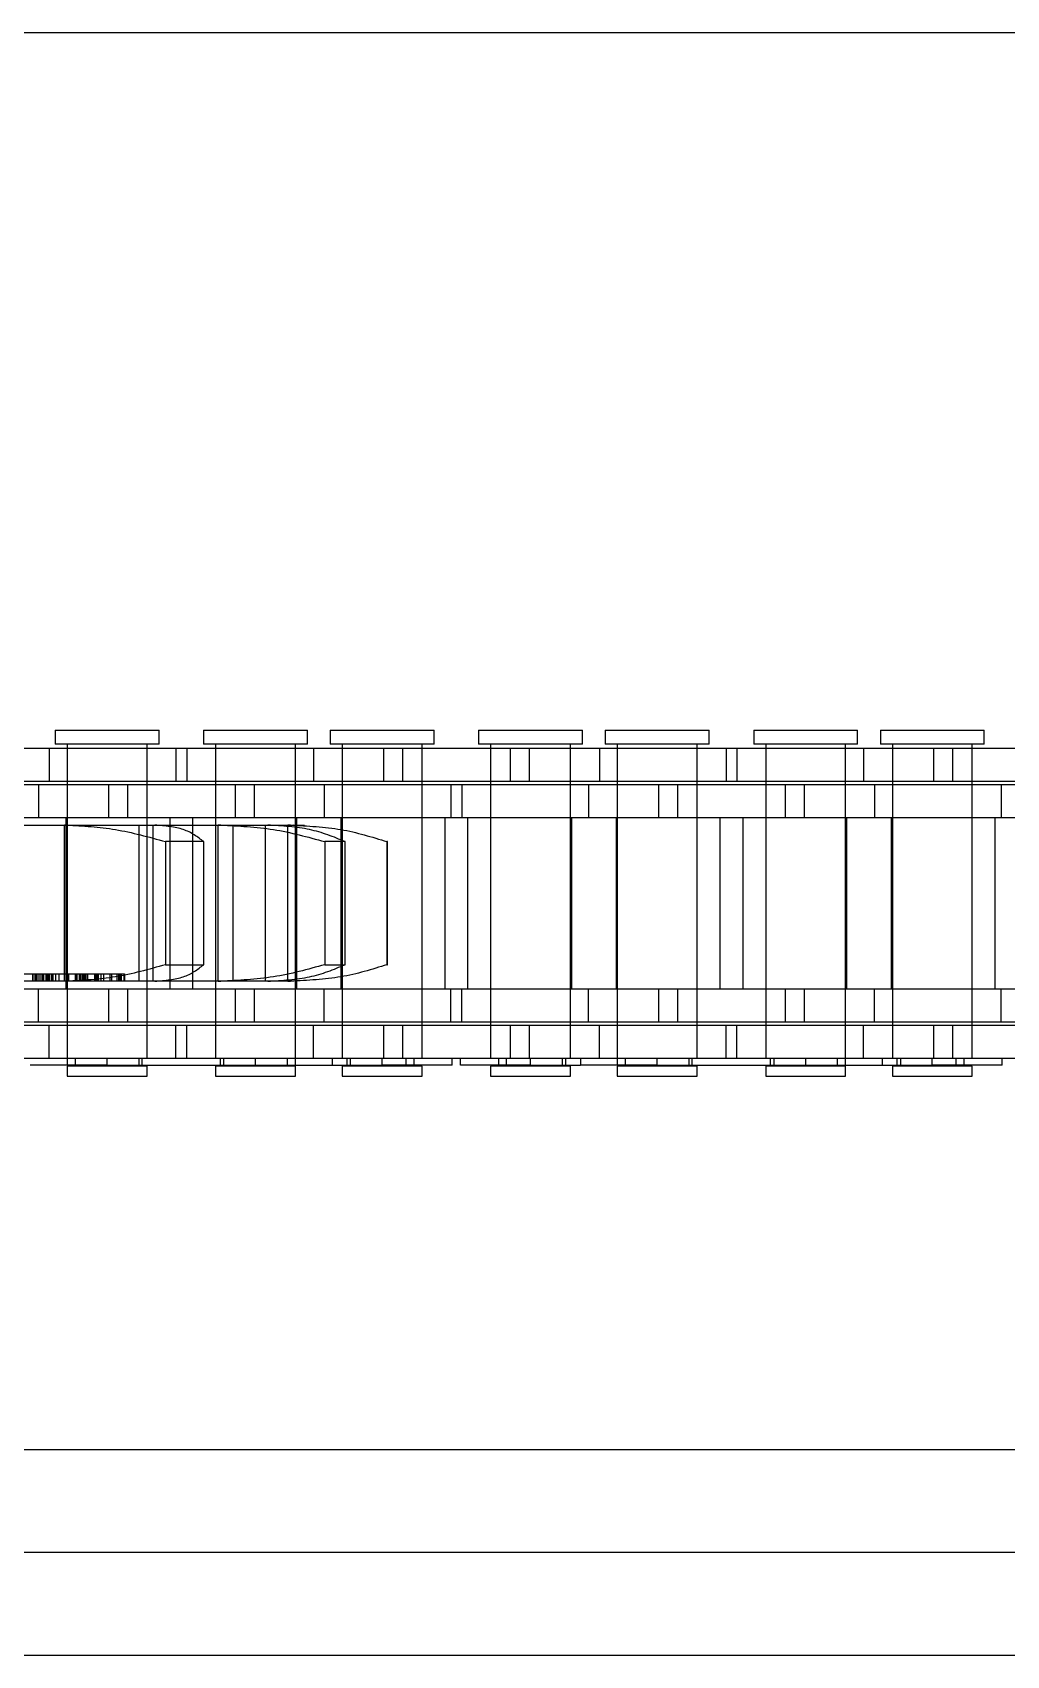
# Model space of a CAD drawing. Header units: metres. Extents: x 0 to 21025, y 0 to 14850.
# Drawn here: x 4009.9 to 4054.9, y 9046.6 to 9121.6 of the extents above; entities that cross this region are included whole.
import ezdxf

# ---------------------------------------------------------------- set-up
doc = ezdxf.new("R2010")
doc.units = ezdxf.units.M
doc.header["$LTSCALE"] = 25
doc.linetypes.add('HIDDEN2', pattern=[4.7625, 3.175, -1.5875])
doc.layers.add('SL4', color=4, linetype='Continuous')
doc.layers.add('ST1', color=7, linetype='HIDDEN2')

msp = doc.modelspace()

# ---------------------------------------------------------------- linework, layer by layer
at = {"layer": 'SL4'}
for p, q in [((2880.564, 9121.619), (4205.539, 9121.619)), ((2880.564, 9056.144), (4205.539, 9056.144)), ((4205.539, 9046.619), (2880.564, 9046.619))]:
    msp.add_line(p, q, dxfattribs=at)
at = {"layer": 'ST1'}
for p, q in [((4010.979, 9089.384), (4015.776, 9089.384)), ((4010.979, 9089.384), (4010.979, 9088.725)), ((4015.776, 9088.725), (4015.776, 9089.384)), ((4017.831, 9089.384), (4022.628, 9089.384)), ((4017.831, 9089.384), (4017.831, 9088.725)), ((4022.628, 9088.725), (4022.628, 9089.384)), ((4023.679, 9089.384), (4028.476, 9089.384)), ((4023.679, 9089.384), (4023.679, 9088.725)), ((4028.476, 9088.725), (4028.476, 9089.384)), ((4030.531, 9089.384), (4035.328, 9089.384)), ((4030.531, 9089.384), (4030.531, 9088.725)), ((4035.328, 9088.725), (4035.328, 9089.384)), ((4036.379, 9089.384), (4041.176, 9089.384)), ((4036.379, 9089.384), (4036.379, 9088.725)), ((4041.176, 9088.725), (4041.176, 9089.384)), ((4043.231, 9089.384), (4048.028, 9089.384)), ((4043.231, 9089.384), (4043.231, 9088.725)), ((4048.028, 9088.725), (4048.028, 9089.384)), ((4049.079, 9089.384), (4053.876, 9089.384)), ((4049.079, 9089.384), (4049.079, 9088.725)), ((4053.876, 9088.725), (4053.876, 9089.384)), ((4007.458, 9088.541), (4016.553, 9088.541)), ((4010.705, 9088.541), (4010.705, 9087.021)), ((4015.776, 9088.725), (4010.979, 9088.725)), ((4011.533, 9088.725), (4011.533, 9074.227)), ((4011.533, 9088.541), (4011.533, 9087.021)), ((4015.223, 9074.227), (4015.223, 9088.725)), ((4015.223, 9087.021), (4015.223, 9088.541)), ((4016.553, 9088.541), (4016.553, 9087.021)), ((4016.553, 9088.541), (4022.903, 9088.541)), ((4017.055, 9088.541), (4017.055, 9087.021)), ((4022.628, 9088.725), (4017.831, 9088.725)), ((4018.385, 9088.725), (4018.385, 9074.227)), ((4018.385, 9088.541), (4018.385, 9087.021)), ((4022.075, 9074.227), (4022.075, 9088.725)), ((4022.075, 9087.021), (4022.075, 9088.541)), ((4022.903, 9088.541), (4022.903, 9087.021)), ((4022.903, 9088.541), (4031.998, 9088.541)), ((4028.476, 9088.725), (4023.679, 9088.725)), ((4024.233, 9088.725), (4024.233, 9074.227)), ((4024.233, 9088.541), (4024.233, 9087.021)), ((4026.15, 9087.021), (4026.15, 9088.541)), ((4027.01, 9088.541), (4027.01, 9087.021)), ((4027.923, 9074.227), (4027.923, 9088.725)), ((4027.923, 9087.021), (4027.923, 9088.541)), ((4035.328, 9088.725), (4030.531, 9088.725)), ((4031.085, 9088.725), (4031.085, 9074.227)), ((4031.085, 9088.541), (4031.085, 9087.021)), ((4031.998, 9088.541), (4032.858, 9088.541)), ((4031.998, 9087.021), (4031.998, 9088.541)), ((4032.858, 9088.541), (4041.953, 9088.541)), ((4032.858, 9088.541), (4032.858, 9087.021)), ((4034.775, 9074.227), (4034.775, 9088.725)), ((4034.775, 9087.021), (4034.775, 9088.541)), ((4036.105, 9088.541), (4036.105, 9087.021)), ((4041.176, 9088.725), (4036.379, 9088.725)), ((4036.933, 9088.725), (4036.933, 9074.227)), ((4036.933, 9088.541), (4036.933, 9087.021)), ((4040.623, 9074.227), (4040.623, 9088.725)), ((4040.623, 9087.021), (4040.623, 9088.541)), ((4041.953, 9088.541), (4041.953, 9087.021)), ((4041.953, 9088.541), (4048.303, 9088.541)), ((4042.455, 9088.541), (4042.455, 9087.021)), ((4048.028, 9088.725), (4043.231, 9088.725)), ((4043.785, 9088.725), (4043.785, 9074.227)), ((4043.785, 9088.541), (4043.785, 9087.021)), ((4047.475, 9074.227), (4047.475, 9088.725)), ((4047.475, 9087.021), (4047.475, 9088.541)), ((4048.303, 9088.541), (4048.303, 9087.021)), ((4048.303, 9088.541), (4057.398, 9088.541)), ((4053.876, 9088.725), (4049.079, 9088.725)), ((4049.633, 9088.725), (4049.633, 9074.227)), ((4049.633, 9088.541), (4049.633, 9087.021)), ((4051.55, 9087.021), (4051.55, 9088.541)), ((4052.41, 9088.541), (4052.41, 9087.021)), ((4053.323, 9074.227), (4053.323, 9088.725)), ((4053.323, 9087.021), (4053.323, 9088.541)), ((4007.458, 9087.021), (4016.553, 9087.021)), ((4016.553, 9087.021), (4022.903, 9087.021)), ((4022.903, 9087.021), (4031.998, 9087.021)), ((4031.998, 9087.021), (4032.858, 9087.021)), ((4032.858, 9087.021), (4041.953, 9087.021)), ((4041.953, 9087.021), (4048.303, 9087.021)), ((4048.303, 9087.021), (4057.398, 9087.021)), ((4003.853, 9086.869), (4010.203, 9086.869)), ((4010.203, 9086.869), (4010.203, 9085.349)), ((4010.203, 9086.869), (4019.298, 9086.869)), ((4011.533, 9086.869), (4011.533, 9085.349)), ((4013.45, 9085.349), (4013.45, 9086.869)), ((4014.31, 9086.869), (4014.31, 9085.349)), ((4015.223, 9085.349), (4015.223, 9086.869)), ((4018.385, 9086.869), (4018.385, 9085.349)), ((4019.298, 9086.869), (4020.158, 9086.869)), ((4019.298, 9085.349), (4019.298, 9086.869)), ((4020.158, 9086.869), (4029.253, 9086.869)), ((4020.158, 9086.869), (4020.158, 9085.349)), ((4022.075, 9085.349), (4022.075, 9086.869)), ((4023.405, 9086.869), (4023.405, 9085.349)), ((4024.233, 9086.869), (4024.233, 9085.349)), ((4027.923, 9085.349), (4027.923, 9086.869)), ((4029.253, 9086.869), (4029.253, 9085.349)), ((4029.253, 9086.869), (4035.603, 9086.869)), ((4029.755, 9086.869), (4029.755, 9085.349)), ((4031.085, 9086.869), (4031.085, 9085.349)), ((4034.775, 9085.349), (4034.775, 9086.869)), ((4035.603, 9086.869), (4035.603, 9085.349)), ((4035.603, 9086.869), (4044.698, 9086.869)), ((4036.933, 9086.869), (4036.933, 9085.349)), ((4038.85, 9085.349), (4038.85, 9086.869)), ((4039.71, 9086.869), (4039.71, 9085.349)), ((4040.623, 9085.349), (4040.623, 9086.869)), ((4043.785, 9086.869), (4043.785, 9085.349)), ((4044.698, 9086.869), (4045.558, 9086.869)), ((4044.698, 9085.349), (4044.698, 9086.869)), ((4045.558, 9086.869), (4054.653, 9086.869)), ((4045.558, 9086.869), (4045.558, 9085.349)), ((4047.475, 9085.349), (4047.475, 9086.869)), ((4048.805, 9086.869), (4048.805, 9085.349)), ((4049.633, 9086.869), (4049.633, 9085.349)), ((4053.323, 9085.349), (4053.323, 9086.869)), ((4054.653, 9086.869), (4054.653, 9085.349)), ((4054.653, 9086.869), (4061.003, 9086.869)), ((4003.853, 9085.349), (4010.203, 9085.349)), ((4006.856, 9084.989), (4011.401, 9084.989)), ((4010.203, 9085.349), (4019.298, 9085.349)), ((4011.401, 9077.779), (4011.401, 9084.989)), ((4011.401, 9084.989), (4011.516, 9084.989)), ((4011.516, 9084.989), (4011.401, 9084.989)), ((4011.49, 9077.419), (4011.49, 9085.349)), ((4011.516, 9084.989), (4015.585, 9084.989)), ((4011.533, 9085.349), (4011.533, 9077.419)), ((4014.837, 9084.989), (4014.837, 9077.779)), ((4015.223, 9077.419), (4015.223, 9085.349)), ((4015.507, 9077.779), (4015.507, 9084.989)), ((4015.585, 9084.989), (4018.498, 9084.989)), ((4016.27, 9085.349), (4016.27, 9077.419)), ((4017.338, 9077.419), (4017.338, 9085.349)), ((4018.385, 9085.349), (4018.385, 9077.419)), ((4018.498, 9077.779), (4018.498, 9084.989)), ((4018.498, 9084.989), (4018.627, 9084.989)), ((4018.627, 9084.989), (4018.498, 9084.989)), ((4018.627, 9084.989), (4020.792, 9084.989)), ((4019.184, 9084.989), (4019.184, 9077.779)), ((4019.298, 9085.349), (4020.158, 9085.349)), ((4020.158, 9085.349), (4029.253, 9085.349)), ((4020.683, 9077.779), (4020.683, 9084.989)), ((4020.792, 9084.989), (4021.722, 9084.989)), ((4021.722, 9077.779), (4021.722, 9084.989)), ((4021.722, 9084.989), (4021.848, 9084.989)), ((4021.848, 9084.989), (4021.722, 9084.989)), ((4021.848, 9084.989), (4021.989, 9084.989)), ((4022.485, 9084.979), (4021.989, 9084.989)), ((4022.075, 9077.419), (4022.075, 9085.349)), ((4022.118, 9085.349), (4022.118, 9077.419)), ((4024.19, 9077.419), (4024.19, 9085.349)), ((4024.233, 9085.349), (4024.233, 9077.419)), ((4027.923, 9077.419), (4027.923, 9085.349)), ((4028.97, 9085.349), (4028.97, 9077.419)), ((4029.253, 9085.349), (4035.603, 9085.349)), ((4030.038, 9077.419), (4030.038, 9085.349)), ((4031.085, 9085.349), (4031.085, 9077.419)), ((4034.775, 9077.419), (4034.775, 9085.349)), ((4034.818, 9085.349), (4034.818, 9077.419)), ((4035.603, 9085.349), (4044.698, 9085.349)), ((4036.89, 9077.419), (4036.89, 9085.349)), ((4036.933, 9085.349), (4036.933, 9077.419)), ((4040.623, 9077.419), (4040.623, 9085.349)), ((4041.67, 9085.349), (4041.67, 9077.419)), ((4042.738, 9077.419), (4042.738, 9085.349)), ((4043.785, 9085.349), (4043.785, 9077.419)), ((4044.698, 9085.349), (4045.558, 9085.349)), ((4045.558, 9085.349), (4054.653, 9085.349)), ((4047.475, 9077.419), (4047.475, 9085.349)), ((4047.518, 9085.349), (4047.518, 9077.419)), ((4049.59, 9077.419), (4049.59, 9085.349)), ((4049.633, 9085.349), (4049.633, 9077.419)), ((4053.323, 9077.419), (4053.323, 9085.349)), ((4054.37, 9085.349), (4054.37, 9077.419)), ((4054.653, 9085.349), (4061.003, 9085.349)), ((4016.078, 9084.227), (4016.078, 9078.541)), ((4017.841, 9084.227), (4016.078, 9084.227)), ((4017.841, 9078.541), (4017.841, 9084.227)), ((4023.422, 9084.227), (4023.422, 9078.541)), ((4024.36, 9084.227), (4023.422, 9084.227)), ((4024.36, 9078.541), (4024.36, 9084.227)), ((4026.298, 9084.227), (4026.298, 9078.541)), ((4026.322, 9084.227), (4026.298, 9084.227)), ((4026.322, 9078.541), (4026.322, 9084.227)), ((4009.549, 9078.113), (4011.979, 9078.113)), ((4009.932, 9078.113), (4009.932, 9077.779)), ((4009.945, 9078.113), (4009.945, 9077.779)), ((4010.038, 9078.113), (4010.038, 9077.779)), ((4010.058, 9078.113), (4010.058, 9077.779)), ((4010.065, 9078.113), (4010.065, 9077.779)), ((4010.134, 9078.113), (4010.134, 9077.779)), ((4010.227, 9078.113), (4010.227, 9077.779)), ((4010.311, 9078.113), (4010.311, 9077.779)), ((4010.391, 9078.113), (4010.391, 9077.779)), ((4010.439, 9078.113), (4010.439, 9077.779)), ((4010.543, 9078.113), (4010.543, 9077.779)), ((4010.575, 9078.113), (4010.575, 9077.779)), ((4010.578, 9078.113), (4010.578, 9077.779)), ((4010.611, 9078.113), (4010.611, 9077.779)), ((4010.65, 9078.113), (4010.65, 9077.779)), ((4010.684, 9078.113), (4010.684, 9077.779)), ((4010.687, 9078.113), (4010.687, 9077.779)), ((4010.713, 9078.113), (4010.713, 9077.779)), ((4010.717, 9078.113), (4010.717, 9077.779)), ((4010.805, 9078.113), (4010.805, 9077.779)), ((4010.818, 9078.113), (4010.818, 9077.779)), ((4010.835, 9078.113), (4010.835, 9077.779)), ((4010.854, 9078.113), (4010.854, 9077.779)), ((4010.862, 9078.113), (4010.862, 9077.779)), ((4010.995, 9078.113), (4010.995, 9077.779)), ((4011.155, 9077.779), (4011.155, 9078.113)), ((4011.489, 9077.779), (4011.489, 9078.113)), ((4011.538, 9078.113), (4011.538, 9077.779)), ((4011.599, 9078.113), (4011.599, 9077.779)), ((4011.898, 9078.113), (4011.898, 9077.779)), ((4011.939, 9078.113), (4011.939, 9077.779)), ((4011.96, 9078.113), (4011.96, 9077.779)), ((4011.979, 9078.113), (4012.369, 9078.113)), ((4011.979, 9078.113), (4011.979, 9077.779)), ((4012.088, 9078.113), (4012.088, 9077.779)), ((4012.134, 9078.113), (4012.134, 9077.779)), ((4012.215, 9078.113), (4012.215, 9077.779)), ((4012.269, 9078.113), (4012.269, 9077.779)), ((4012.323, 9078.113), (4012.323, 9077.779)), ((4012.341, 9078.113), (4012.341, 9077.779)), ((4012.362, 9078.113), (4012.362, 9077.779)), ((4012.369, 9078.113), (4013.216, 9078.113)), ((4012.369, 9078.113), (4012.369, 9077.779)), ((4012.441, 9078.113), (4012.441, 9077.779)), ((4012.465, 9078.113), (4012.465, 9077.779)), ((4012.8, 9078.113), (4012.8, 9077.779)), ((4012.826, 9078.113), (4012.826, 9077.779)), ((4012.873, 9078.113), (4012.873, 9077.779)), ((4012.91, 9078.113), (4012.91, 9077.779)), ((4012.958, 9078.113), (4012.958, 9077.779)), ((4013.08, 9078.113), (4013.08, 9077.779)), ((4013.216, 9078.113), (4013.216, 9077.779)), ((4013.216, 9078.113), (4013.499, 9078.113)), ((4013.499, 9078.113), (4013.583, 9078.113)), ((4013.499, 9078.113), (4013.499, 9077.779)), ((4013.583, 9078.113), (4013.583, 9077.779)), ((4013.583, 9078.113), (4013.907, 9078.113)), ((4013.817, 9078.113), (4013.817, 9077.779)), ((4013.907, 9078.113), (4013.907, 9077.779)), ((4013.907, 9078.113), (4013.943, 9078.113)), ((4013.943, 9078.113), (4013.943, 9077.779)), ((4013.943, 9078.113), (4014.151, 9078.113)), ((4013.986, 9078.113), (4013.986, 9077.779)), ((4014.023, 9078.113), (4014.023, 9077.779)), ((4014.141, 9078.113), (4014.141, 9077.779)), ((4014.151, 9078.113), (4014.151, 9077.779)), ((4014.151, 9078.113), (4014.186, 9078.113)), ((4014.171, 9078.113), (4014.171, 9077.779)), ((4014.186, 9078.113), (4014.186, 9077.779)), ((4016.078, 9078.541), (4017.841, 9078.541)), ((4023.422, 9078.541), (4024.36, 9078.541)), ((4026.298, 9078.541), (4026.322, 9078.541)), ((4003.853, 9077.419), (4010.203, 9077.419)), ((4011.401, 9077.779), (4006.856, 9077.779)), ((4010.203, 9075.899), (4010.203, 9077.419)), ((4010.203, 9077.419), (4019.298, 9077.419)), ((4011.516, 9077.779), (4011.401, 9077.779)), ((4015.585, 9077.779), (4011.516, 9077.779)), ((4011.533, 9077.419), (4011.533, 9075.899)), ((4013.45, 9075.899), (4013.45, 9077.419)), ((4014.31, 9077.419), (4014.31, 9075.899)), ((4015.223, 9075.899), (4015.223, 9077.419)), ((4018.498, 9077.779), (4015.585, 9077.779)), ((4018.385, 9077.419), (4018.385, 9075.899)), ((4018.627, 9077.779), (4018.498, 9077.779)), ((4018.498, 9077.779), (4018.627, 9077.779)), ((4020.792, 9077.779), (4018.627, 9077.779)), ((4019.298, 9077.419), (4020.158, 9077.419)), ((4019.298, 9075.899), (4019.298, 9077.419)), ((4020.158, 9077.419), (4029.253, 9077.419)), ((4020.158, 9077.419), (4020.158, 9075.899)), ((4021.722, 9077.779), (4020.792, 9077.779)), ((4021.848, 9077.779), (4021.722, 9077.779)), ((4021.722, 9077.779), (4021.848, 9077.779)), ((4021.989, 9077.779), (4021.848, 9077.779)), ((4022.075, 9075.899), (4022.075, 9077.419)), ((4023.405, 9075.899), (4023.405, 9077.419)), ((4024.233, 9077.419), (4024.233, 9075.899)), ((4027.923, 9075.899), (4027.923, 9077.419)), ((4029.253, 9075.899), (4029.253, 9077.419)), ((4029.253, 9077.419), (4035.603, 9077.419)), ((4029.755, 9075.899), (4029.755, 9077.419)), ((4031.085, 9077.419), (4031.085, 9075.899)), ((4034.775, 9075.899), (4034.775, 9077.419)), ((4035.603, 9075.899), (4035.603, 9077.419)), ((4035.603, 9077.419), (4044.698, 9077.419)), ((4036.933, 9077.419), (4036.933, 9075.899)), ((4038.85, 9075.899), (4038.85, 9077.419)), ((4039.71, 9077.419), (4039.71, 9075.899)), ((4040.623, 9075.899), (4040.623, 9077.419)), ((4043.785, 9077.419), (4043.785, 9075.899)), ((4044.698, 9077.419), (4045.558, 9077.419)), ((4044.698, 9075.899), (4044.698, 9077.419)), ((4045.558, 9077.419), (4054.653, 9077.419)), ((4045.558, 9077.419), (4045.558, 9075.899)), ((4047.475, 9075.899), (4047.475, 9077.419)), ((4048.805, 9075.899), (4048.805, 9077.419)), ((4049.633, 9077.419), (4049.633, 9075.899)), ((4053.323, 9075.899), (4053.323, 9077.419)), ((4054.653, 9075.899), (4054.653, 9077.419)), ((4054.653, 9077.419), (4061.003, 9077.419)), ((4003.853, 9075.899), (4010.203, 9075.899)), ((4010.203, 9075.899), (4019.298, 9075.899)), ((4019.298, 9075.899), (4020.158, 9075.899)), ((4020.158, 9075.899), (4029.253, 9075.899)), ((4029.253, 9075.899), (4035.603, 9075.899)), ((4035.603, 9075.899), (4044.698, 9075.899)), ((4044.698, 9075.899), (4045.558, 9075.899)), ((4045.558, 9075.899), (4054.653, 9075.899)), ((4054.653, 9075.899), (4061.003, 9075.899)), ((4007.458, 9075.747), (4016.553, 9075.747)), ((4010.705, 9074.227), (4010.705, 9075.747)), ((4011.533, 9075.747), (4011.533, 9073.894)), ((4015.223, 9074.227), (4015.223, 9075.747)), ((4016.553, 9074.227), (4016.553, 9075.747)), ((4016.553, 9075.747), (4022.903, 9075.747)), ((4017.055, 9074.227), (4017.055, 9075.747)), ((4018.385, 9075.747), (4018.385, 9074.227)), ((4022.075, 9073.894), (4022.075, 9075.747)), ((4022.903, 9074.227), (4022.903, 9075.747)), ((4022.903, 9075.747), (4031.998, 9075.747)), ((4024.233, 9075.747), (4024.233, 9074.227)), ((4026.15, 9074.227), (4026.15, 9075.747)), ((4027.01, 9075.747), (4027.01, 9074.227)), ((4027.923, 9074.227), (4027.923, 9075.747)), ((4031.085, 9075.747), (4031.085, 9074.227)), ((4031.998, 9075.747), (4032.858, 9075.747)), ((4031.998, 9074.227), (4031.998, 9075.747)), ((4032.858, 9075.747), (4041.953, 9075.747)), ((4032.858, 9075.747), (4032.858, 9074.227)), ((4034.775, 9074.227), (4034.775, 9075.747)), ((4036.105, 9074.227), (4036.105, 9075.747)), ((4036.933, 9075.747), (4036.933, 9073.894)), ((4040.623, 9074.227), (4040.623, 9075.747)), ((4041.953, 9074.227), (4041.953, 9075.747)), ((4041.953, 9075.747), (4048.303, 9075.747)), ((4042.455, 9074.227), (4042.455, 9075.747)), ((4043.785, 9075.747), (4043.785, 9074.227)), ((4047.475, 9073.894), (4047.475, 9075.747)), ((4048.303, 9074.227), (4048.303, 9075.747)), ((4048.303, 9075.747), (4057.398, 9075.747)), ((4049.633, 9075.747), (4049.633, 9074.227)), ((4051.55, 9074.227), (4051.55, 9075.747)), ((4052.41, 9075.747), (4052.41, 9074.227)), ((4053.323, 9074.227), (4053.323, 9075.747)), ((4007.458, 9074.227), (4016.553, 9074.227)), ((4013.378, 9073.894), (4009.826, 9073.894)), ((4015.223, 9073.858), (4011.533, 9073.858)), ((4011.533, 9073.858), (4011.533, 9073.384)), ((4011.902, 9074.227), (4011.902, 9073.858)), ((4013.378, 9073.894), (4013.378, 9074.227)), ((4013.378, 9073.894), (4026.078, 9073.894)), ((4014.854, 9073.858), (4014.854, 9074.227)), ((4014.997, 9073.894), (4014.997, 9074.227)), ((4015.223, 9073.384), (4015.223, 9073.858)), ((4016.553, 9074.227), (4022.903, 9074.227)), ((4022.075, 9073.858), (4018.385, 9073.858)), ((4018.385, 9073.858), (4018.385, 9073.384)), ((4018.611, 9073.894), (4018.611, 9074.227)), ((4018.754, 9074.227), (4018.754, 9073.858)), ((4020.23, 9073.894), (4020.23, 9074.227)), ((4021.706, 9073.858), (4021.706, 9074.227)), ((4022.075, 9073.384), (4022.075, 9073.858)), ((4022.903, 9074.227), (4031.998, 9074.227)), ((4023.782, 9073.894), (4023.782, 9074.227)), ((4027.923, 9073.858), (4024.233, 9073.858)), ((4024.233, 9073.858), (4024.233, 9073.384)), ((4024.459, 9073.894), (4024.459, 9074.227)), ((4024.602, 9074.227), (4024.602, 9073.858)), ((4026.078, 9073.894), (4026.078, 9074.227)), ((4029.309, 9073.894), (4026.078, 9073.894)), ((4027.185, 9073.894), (4027.185, 9074.227)), ((4027.554, 9073.858), (4027.554, 9074.227)), ((4027.923, 9073.384), (4027.923, 9073.858)), ((4029.309, 9073.894), (4029.309, 9074.227)), ((4029.699, 9073.894), (4029.699, 9074.227)), ((4032.93, 9073.894), (4029.699, 9073.894)), ((4034.775, 9073.858), (4031.085, 9073.858)), ((4031.085, 9073.858), (4031.085, 9073.384)), ((4031.454, 9074.227), (4031.454, 9073.858)), ((4031.823, 9073.894), (4031.823, 9074.227)), ((4031.998, 9074.227), (4032.858, 9074.227)), ((4032.858, 9074.227), (4041.953, 9074.227)), ((4032.93, 9073.894), (4032.93, 9074.227)), ((4032.93, 9073.894), (4035.226, 9073.894)), ((4034.406, 9073.858), (4034.406, 9074.227)), ((4034.549, 9073.894), (4034.549, 9074.227)), ((4034.775, 9073.384), (4034.775, 9073.858)), ((4035.226, 9074.227), (4035.226, 9073.894)), ((4038.778, 9073.894), (4035.226, 9073.894)), ((4040.623, 9073.858), (4036.933, 9073.858)), ((4036.933, 9073.858), (4036.933, 9073.384)), ((4037.302, 9074.227), (4037.302, 9073.858)), ((4038.778, 9073.894), (4038.778, 9074.227)), ((4038.778, 9073.894), (4051.478, 9073.894)), ((4040.254, 9073.858), (4040.254, 9074.227)), ((4040.397, 9073.894), (4040.397, 9074.227)), ((4040.623, 9073.384), (4040.623, 9073.858)), ((4041.953, 9074.227), (4048.303, 9074.227)), ((4047.475, 9073.858), (4043.785, 9073.858)), ((4043.785, 9073.858), (4043.785, 9073.384)), ((4044.011, 9073.894), (4044.011, 9074.227)), ((4044.154, 9074.227), (4044.154, 9073.858)), ((4045.63, 9073.894), (4045.63, 9074.227)), ((4047.106, 9073.858), (4047.106, 9074.227)), ((4047.475, 9073.384), (4047.475, 9073.858)), ((4048.303, 9074.227), (4057.398, 9074.227)), ((4049.182, 9073.894), (4049.182, 9074.227)), ((4053.323, 9073.858), (4049.633, 9073.858)), ((4049.633, 9073.858), (4049.633, 9073.384)), ((4049.859, 9073.894), (4049.859, 9074.227)), ((4050.002, 9074.227), (4050.002, 9073.858)), ((4051.478, 9073.894), (4051.478, 9074.227)), ((4054.709, 9073.894), (4051.478, 9073.894)), ((4052.585, 9073.894), (4052.585, 9074.227)), ((4052.954, 9073.858), (4052.954, 9074.227)), ((4053.323, 9073.384), (4053.323, 9073.858)), ((4054.709, 9073.894), (4054.709, 9074.227)), ((4011.533, 9073.384), (4015.223, 9073.384)), ((4018.385, 9073.384), (4022.075, 9073.384)), ((4024.233, 9073.384), (4027.923, 9073.384)), ((4031.085, 9073.384), (4034.775, 9073.384)), ((4036.933, 9073.384), (4040.623, 9073.384)), ((4043.785, 9073.384), (4047.475, 9073.384)), ((4049.633, 9073.384), (4053.323, 9073.384)), ((2880.564, 9056.144), (4205.539, 9056.144)), ((4205.539, 9051.381), (2880.564, 9051.381))]:
    msp.add_line(p, q, dxfattribs=at)
for points, knots in [([(4011.516, 9084.989), (4012.26, 9084.951), (4013.749, 9084.875), (4015.301, 9084.443), (4016.078, 9084.227)], [0, 0, 0, 0, 0.499464, 1, 1, 1, 1]), ([(4017.841, 9084.227), (4017.554, 9084.443), (4016.982, 9084.875), (4016.05, 9084.951), (4015.585, 9084.989)], [0, 0, 0, 0, 0.500513, 1, 1, 1, 1]), ([(4018.627, 9084.989), (4019.442, 9084.951), (4021.075, 9084.876), (4022.639, 9084.443), (4023.422, 9084.227)], [0, 0, 0, 0, 0.499124, 1, 1, 1, 1]), ([(4024.36, 9084.227), (4023.838, 9084.443), (4022.795, 9084.875), (4021.459, 9084.951), (4020.792, 9084.989)], [0, 0, 0, 0, 0.500534, 1, 1, 1, 1]), ([(4021.848, 9084.989), (4022.637, 9084.951), (4024.217, 9084.876), (4025.603, 9084.443), (4026.298, 9084.227)], [0, 0, 0, 0, 0.499098, 1, 1, 1, 1]), ([(4016.078, 9078.541), (4015.301, 9078.324), (4013.749, 9077.892), (4012.26, 9077.816), (4011.516, 9077.779)], [0, 0, 0, 0, 0.500529, 1, 1, 1, 1]), ([(4015.585, 9077.779), (4016.05, 9077.816), (4016.982, 9077.892), (4017.554, 9078.324), (4017.841, 9078.541)], [0, 0, 0, 0, 0.49948, 1, 1, 1, 1]), ([(4023.422, 9078.541), (4022.64, 9078.324), (4021.076, 9077.892), (4019.443, 9077.816), (4018.627, 9077.779)], [0, 0, 0, 0, 0.500152, 1, 1, 1, 1]), ([(4020.792, 9077.779), (4021.459, 9077.816), (4022.795, 9077.892), (4023.838, 9078.324), (4024.36, 9078.541)], [0, 0, 0, 0, 0.499459, 1, 1, 1, 1]), ([(4026.298, 9078.541), (4025.605, 9078.324), (4024.218, 9077.892), (4022.638, 9077.816), (4021.848, 9077.779)], [0, 0, 0, 0, 0.500133, 1, 1, 1, 1])]:
    msp.add_open_spline(points, degree=3, knots=knots, dxfattribs=at)

doc.saveas('drawing.dxf')
